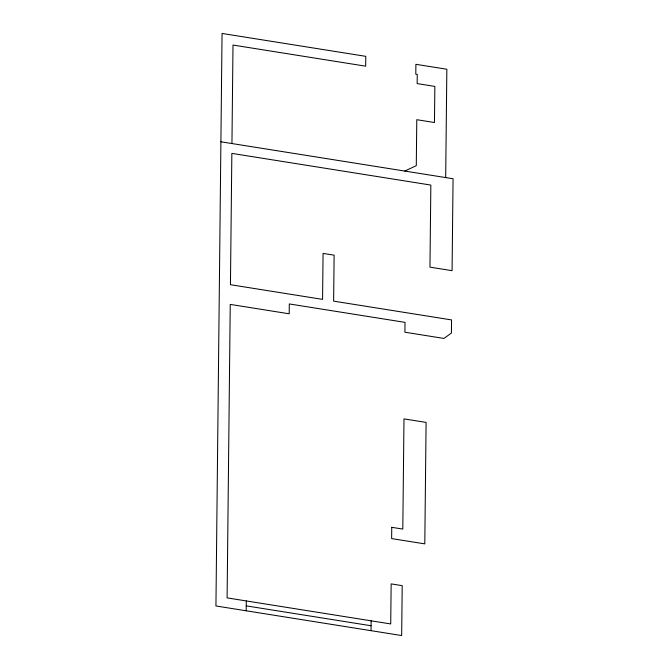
<?xml version="1.0" encoding="UTF-8"?>
<svg xmlns="http://www.w3.org/2000/svg" width="669" height="669" viewBox="0 0 669 669"><rect width="100%" height="100%" fill="white"/><g stroke="black" fill="none" stroke-linecap="round" stroke-linejoin="round"><path stroke-width="1" d="M231.951 143.542L233.004 45.057L365.667 66.181L365.776 56.338L222.058 33.45L215.936 605.972L401.668 635.55L402.203 585.651L391.148 583.886L390.721 623.943L227.1 597.885L230.236 304.403L289.2 313.794L289.301 303.943L405.013 322.366L404.912 332.217L443.973 338.439L451.416 333.045L451.55 319.916L333.63 301.134L334.124 255.173L323.068 253.417L322.575 299.377L230.445 284.701L231.85 153.393L430.844 185.079L429.966 267.148L452.077 270.669L453.064 178.748L220.895 141.786M246.192 610.789L246.301 600.946M371.019 630.666L371.128 620.824M445.688 177.578L446.85 69.242L415.892 64.316L415.792 74.167L417.264 74.401L417.163 83.592L434.85 86.41L434.465 122.519L416.779 119.701L416.285 165.678L404.778 171.063M246.242 605.871L371.078 625.749M391.75 527.314L391.633 538.587L424.798 543.872L426.094 422.407L403.984 418.886L402.805 529.079L391.75 527.314"/></g></svg>
